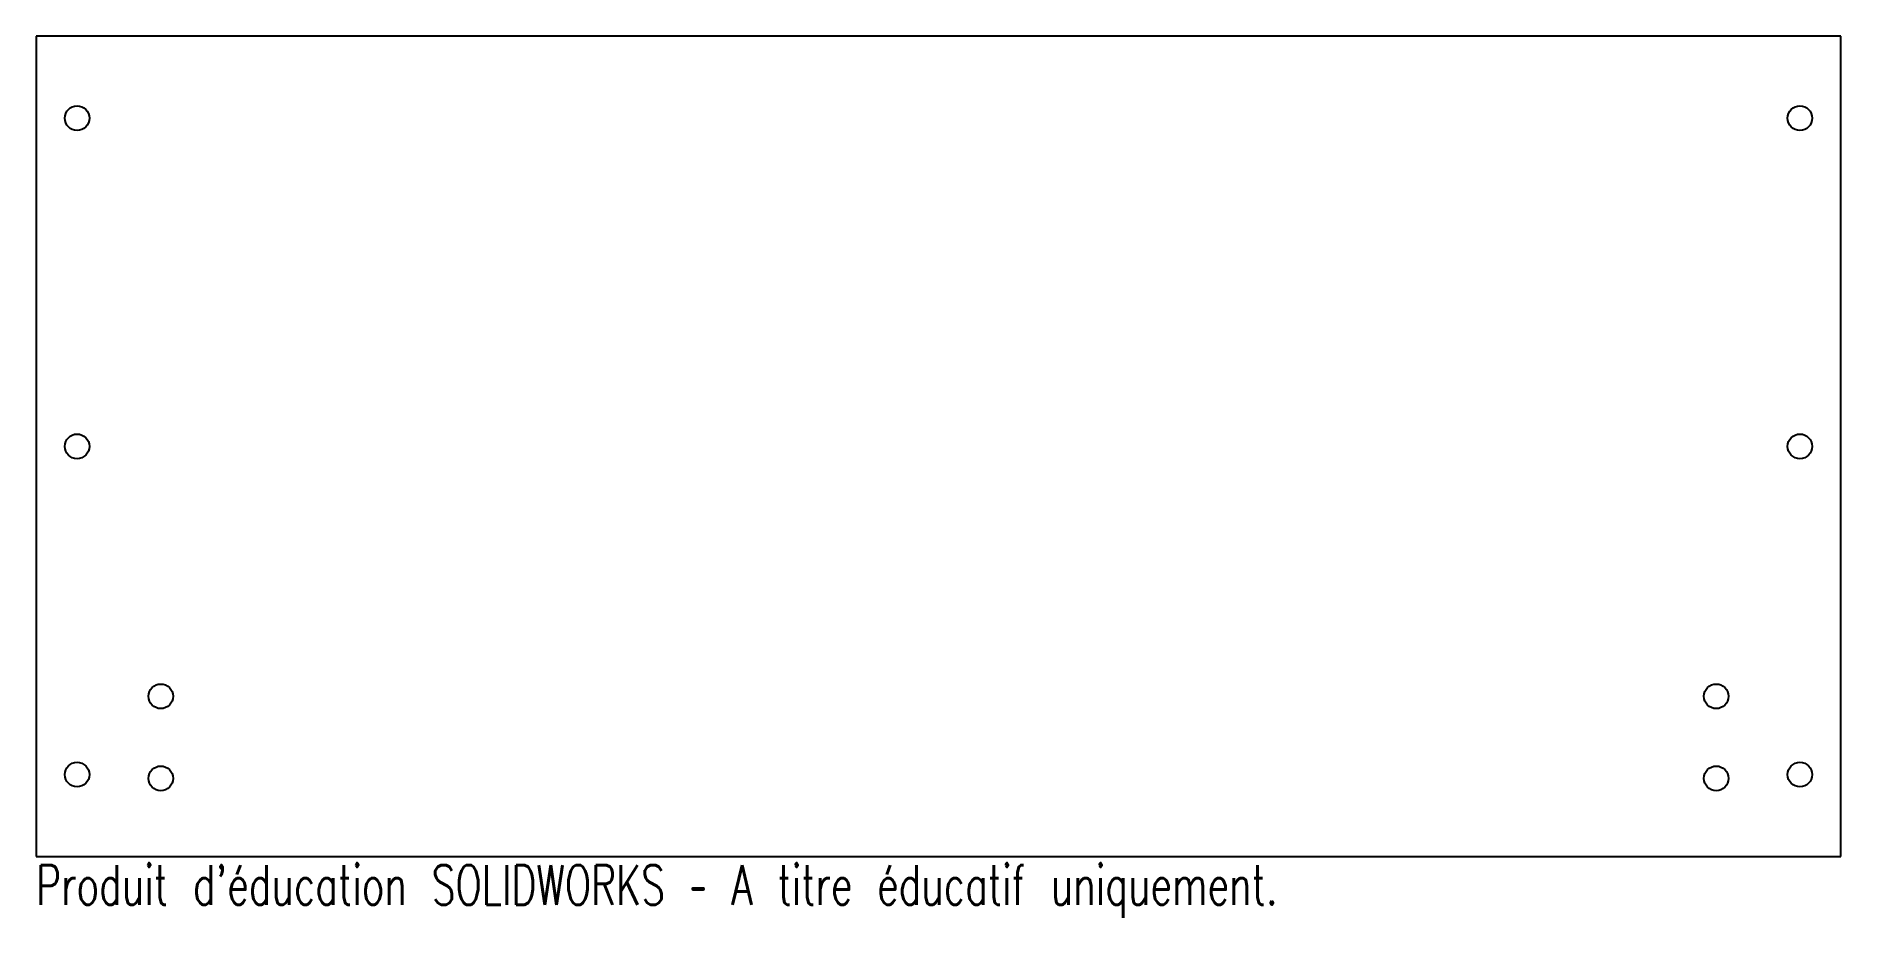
# Model space of a CAD drawing. Header units: millimetres. Extents: x -110 to 110, y -57 to 50.
import ezdxf

# ---------------------------------------------------------------- set-up
doc = ezdxf.new("R2010")
doc.units = ezdxf.units.MM
doc.styles.add('SLDTEXTSTYLE0', font='TXT', dxfattribs={"width": 0.7, "bigfont": 'bigfont'})

msp = doc.modelspace()

# ---------------------------------------------------------------- linework, layer by layer
at = {"color": 7, "linetype": 'Continuous', "lineweight": 25}
for p, q in [((-110, 50), (-110, -50)), ((110, 50), (-110, 50)), ((110, -50), (110, 50)), ((-110, -50), (110, -50))]:
    msp.add_line(p, q, dxfattribs=at)
for centre in [(-105, 40), (105, 40), (-105, 0), (105, 0), (-94.8, -30.46), (94.8, -30.46), (-105, -40), (-94.8, -40.46), (94.8, -40.46), (105, -40)]:
    msp.add_circle(centre, 1.5, dxfattribs=at)

# ---------------------------------------------------------------- texts
at = {"color": 7, "linetype": 'Continuous', "insert": (-110, -51.02), "char_height": 4.8336, "attachment_point": 1, "style": 'SLDTEXTSTYLE0'}
msp.add_mtext("Produit d'éducation SOLIDWORKS – A titre éducatif uniquement.", dxfattribs=at)

doc.saveas('drawing.dxf')
